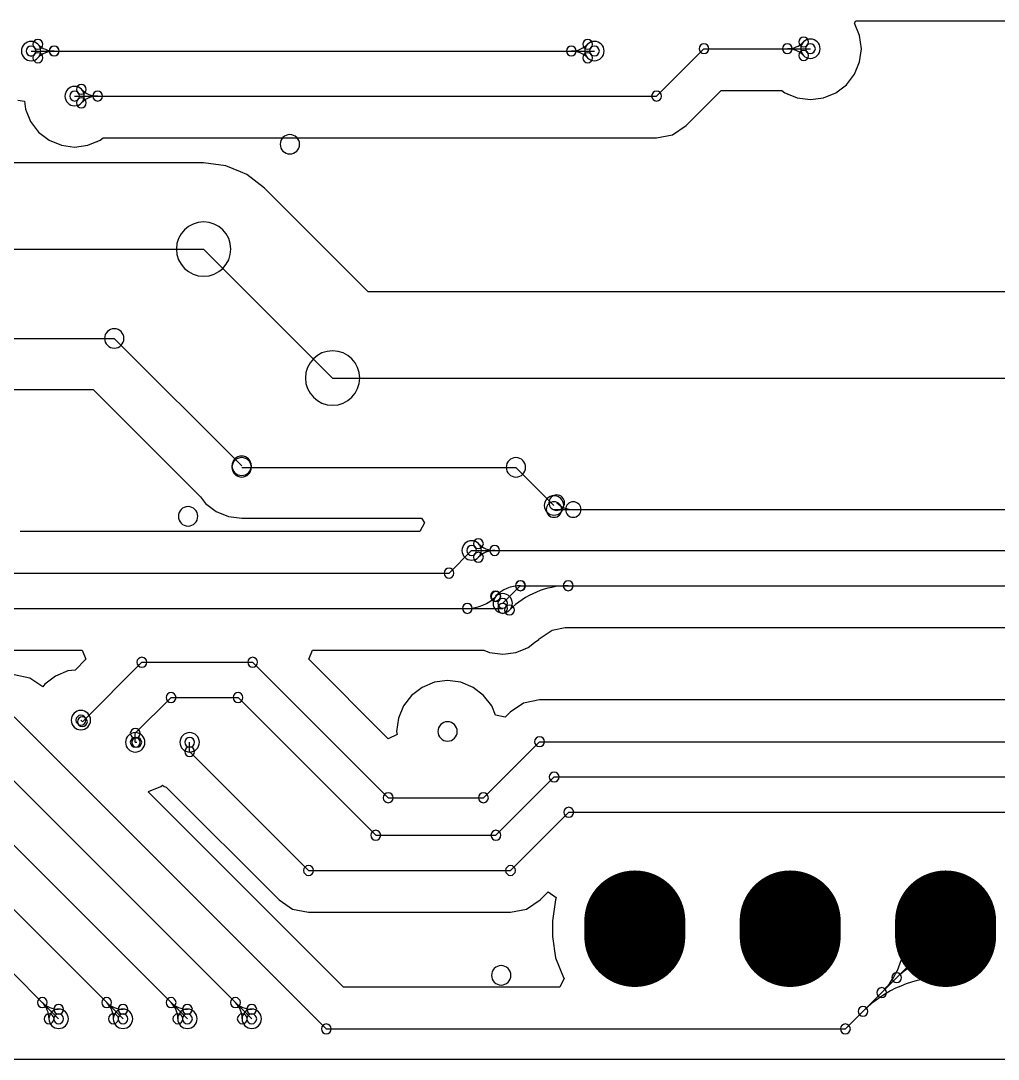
# Model space of a CAD drawing. Header units: inches. Extents: x 32166 to 66782, y 2386 to 7162.
# Drawn here: x 33502.5 to 33559.1, y 3490.6 to 3550.8 of the extents above; entities that cross this region are included whole.
import ezdxf

# ---------------------------------------------------------------- set-up
doc = ezdxf.new("R2010")
doc.units = ezdxf.units.IN
doc.header["$LTSCALE"] = 0.64311
doc.header["$MEASUREMENT"] = 0
for name, color, linetype in [('KEEPOUTLAYER', 6, 'CONTINUOUS'), ('MIDLAYER1', 16, 'CONTINUOUS'), ('MULTILAYER', 9, 'CONTINUOUS')]:
    doc.layers.add(name, color=color, linetype=linetype)

msp = doc.modelspace()

# ---------------------------------------------------------------- linework, layer by layer
at = {"layer": 'KEEPOUTLAYER'}
msp.add_line((32666.613, 3490.597), (34174.114, 3490.597), dxfattribs=at)
at = {"layer": 'MIDLAYER1'}
for p, q in [((33550.808, 3550.618), (33550.879, 3550.762)), ((33551.102, 3549.906), (33550.808, 3550.618)), ((33550.879, 3550.762), (33566.148, 3550.762)), ((33551.203, 3549.143), (33551.102, 3549.906)), ((33539.343, 3546.397), (33542.088, 3549.143)), ((33542.088, 3549.143), (33548.253, 3549.143)), ((33551.102, 3548.379), (33551.203, 3549.143)), ((33503.117, 3549.007), (33503.118, 3549.008)), ((33503.118, 3549.008), (33535.744, 3549.008)), ((33550.808, 3547.667), (33551.102, 3548.379)), ((33550.339, 3547.056), (33550.808, 3547.667)), ((33549.728, 3546.588), (33550.339, 3547.056)), ((33502.353, 3546.158), (33502.725, 3546.109)), ((33505.637, 3546.397), (33539.343, 3546.397)), ((33541.052, 3544.688), (33543.089, 3546.725)), ((33543.089, 3546.725), (33546.599, 3546.725)), ((33546.599, 3546.725), (33546.778, 3546.588)), ((33546.778, 3546.588), (33546.918, 3546.53)), ((33546.918, 3546.53), (33546.936, 3546.517)), ((33546.936, 3546.517), (33546.958, 3546.513)), ((33546.958, 3546.513), (33547.489, 3546.293)), ((33547.489, 3546.293), (33548.253, 3546.192)), ((33548.253, 3546.192), (33549.016, 3546.293)), ((33549.016, 3546.293), (33549.728, 3546.588)), ((33502.725, 3546.109), (33502.787, 3545.634)), ((33502.787, 3545.634), (33503.082, 3544.922)), ((33503.082, 3544.922), (33503.551, 3544.311)), ((33540.268, 3544.163), (33541.052, 3544.688)), ((33541.052, 3544.688), (33541.052, 3544.688)), ((33541.052, 3544.688), (33541.052, 3544.688)), ((33503.551, 3544.311), (33504.162, 3543.842)), ((33504.162, 3543.842), (33504.873, 3543.548)), ((33506.4, 3543.548), (33506.932, 3543.768)), ((33506.932, 3543.768), (33506.953, 3543.772)), ((33506.953, 3543.772), (33506.972, 3543.784)), ((33506.972, 3543.784), (33507.112, 3543.842)), ((33507.112, 3543.842), (33507.29, 3543.979)), ((33507.29, 3543.979), (33539.343, 3543.979)), ((33539.343, 3543.979), (33540.268, 3544.163)), ((33504.873, 3543.548), (33505.637, 3543.447)), ((33505.637, 3543.447), (33506.4, 3543.548)), ((33513.108, 3542.525), (33485.753, 3542.525)), ((33514.4, 3542.355), (33513.108, 3542.525)), ((33515.251, 3542.002), (33514.4, 3542.355)), ((33515.604, 3541.856), (33515.251, 3542.002)), ((33516.638, 3541.063), (33515.604, 3541.856)), ((33522.646, 3535.055), (33516.638, 3541.063)), ((33454.518, 3537.533), (33513.108, 3537.533)), ((33513.108, 3537.533), (33520.578, 3530.063)), ((33594.553, 3535.055), (33522.646, 3535.055)), ((33458.748, 3532.358), (33507.933, 3532.358)), ((33507.933, 3532.358), (33515.313, 3524.978)), ((33520.578, 3530.063), (33597.663, 3530.063)), ((33459.97, 3529.407), (33506.711, 3529.407)), ((33506.711, 3529.407), (33512.93, 3523.188)), ((33515.313, 3524.888), (33531.197, 3524.888)), ((33531.197, 3524.888), (33533.402, 3522.682)), ((33512.93, 3523.188), (33513.227, 3522.801)), ((33513.227, 3522.801), (33513.838, 3522.333)), ((33513.838, 3522.333), (33514.549, 3522.038)), ((33533.402, 3522.444), (33588.887, 3522.444)), ((33514.549, 3522.038), (33515.313, 3521.937)), ((33515.313, 3521.937), (33525.725, 3521.937)), ((33525.895, 3521.682), (33525.626, 3521.178)), ((33525.725, 3521.937), (33525.895, 3521.682)), ((33525.626, 3521.178), (33502.482, 3521.178)), ((33527.321, 3518.76), (33528.633, 3520.073)), ((33528.633, 3520.073), (33586.98, 3520.073)), ((33402.331, 3518.76), (33527.321, 3518.76)), ((33530.432, 3517.012), (33531.449, 3518.03)), ((33531.449, 3518.03), (33586.134, 3518.03)), ((33403.178, 3516.717), (33530.432, 3516.717)), ((33532.545, 3514.962), (33533.295, 3515.463)), ((33533.295, 3515.463), (33534.043, 3515.612)), ((33534.043, 3515.612), (33585.132, 3515.612)), ((33532.265, 3514.732), (33532.533, 3514.911)), ((33532.518, 3514.926), (33532.545, 3514.962)), ((33532.533, 3514.911), (33532.518, 3514.926)), ((33475.393, 3514.299), (33506.068, 3514.299)), ((33506.068, 3514.299), (33506.286, 3513.771)), ((33519.193, 3513.771), (33519.411, 3514.299)), ((33519.411, 3514.299), (33529.338, 3514.299)), ((33529.338, 3514.299), (33529.668, 3514.163)), ((33531.195, 3514.163), (33531.727, 3514.383)), ((33531.727, 3514.383), (33531.748, 3514.387)), ((33531.748, 3514.387), (33531.767, 3514.399)), ((33531.767, 3514.399), (33531.907, 3514.457)), ((33531.907, 3514.457), (33532.265, 3514.732)), ((33506.286, 3513.771), (33505.663, 3513.148)), ((33523.797, 3509.167), (33519.193, 3513.771)), ((33529.668, 3514.163), (33530.432, 3514.062)), ((33530.432, 3514.062), (33531.195, 3514.163)), ((33505.235, 3513.092), (33504.524, 3512.797)), ((33505.663, 3513.148), (33505.235, 3513.092)), ((33506.088, 3510.153), (33509.532, 3513.597)), ((33509.532, 3513.597), (33515.947, 3513.597)), ((33515.947, 3513.597), (33523.8, 3505.745)), ((33503.052, 3512.676), (33502.127, 3512.86)), ((33503.798, 3512.178), (33503.052, 3512.676)), ((33504.524, 3512.797), (33503.913, 3512.328)), ((33527.238, 3512.538), (33526.474, 3512.437)), ((33528.001, 3512.437), (33527.238, 3512.538)), ((33503.913, 3512.328), (33503.798, 3512.178)), ((33525.763, 3512.142), (33525.152, 3511.674)), ((33526.474, 3512.437), (33525.763, 3512.142)), ((33528.713, 3512.142), (33528.001, 3512.437)), ((33529.324, 3511.674), (33528.713, 3512.142)), ((33509.149, 3509.48), (33511.223, 3511.554)), ((33511.223, 3511.554), (33515.101, 3511.554)), ((33515.101, 3511.554), (33523.08, 3503.575)), ((33525.152, 3511.674), (33524.683, 3511.063)), ((33529.793, 3511.063), (33529.324, 3511.674)), ((33532.565, 3511.411), (33531.64, 3511.227)), ((33584.487, 3511.411), (33532.565, 3511.411)), ((33524.683, 3511.063), (33524.388, 3510.351)), ((33530.012, 3510.532), (33529.793, 3511.063)), ((33530.856, 3510.703), (33530.573, 3510.421)), ((33531.64, 3511.227), (33530.856, 3510.703)), ((33502.127, 3510.442), (33520.214, 3492.355)), ((33505.999, 3510.242), (33506.088, 3510.153)), ((33524.388, 3510.351), (33524.288, 3509.588)), ((33530.573, 3510.421), (33530.012, 3510.532)), ((33509.149, 3508.958), (33509.149, 3509.48)), ((33524.288, 3509.588), (33524.31, 3509.42)), ((33509.149, 3508.958), (33509.237, 3508.958)), ((33512.299, 3508.419), (33512.299, 3508.958)), ((33524.31, 3509.42), (33523.797, 3509.167)), ((33529.316, 3505.745), (33532.565, 3508.994)), ((33532.565, 3508.994), (33584.487, 3508.994)), ((33512.299, 3508.419), (33519.185, 3501.532)), ((33500.998, 3507.837), (33515.898, 3492.938)), ((33510.624, 3506.403), (33510.724, 3506.479)), ((33510.724, 3506.479), (33510.824, 3506.403)), ((33530.037, 3503.575), (33533.412, 3506.951)), ((33533.412, 3506.951), (33580.23, 3506.951)), ((33509.904, 3506.084), (33509.912, 3506.108)), ((33521.216, 3494.773), (33509.904, 3506.084)), ((33509.912, 3506.108), (33510.624, 3506.403)), ((33510.824, 3506.403), (33510.946, 3506.352)), ((33510.946, 3506.352), (33517.475, 3499.823)), ((33499.313, 3505.794), (33512.169, 3492.938)), ((33523.8, 3505.745), (33529.316, 3505.745)), ((33530.883, 3501.532), (33534.258, 3504.908)), ((33534.258, 3504.908), (33579.383, 3504.908)), ((33497.627, 3503.751), (33508.441, 3492.938)), ((33523.08, 3503.575), (33530.037, 3503.575)), ((33495.942, 3501.708), (33504.712, 3492.938)), ((33519.185, 3501.532), (33530.883, 3501.532)), ((33517.475, 3499.823), (33517.475, 3499.823)), ((33517.475, 3499.823), (33517.475, 3499.823)), ((33517.475, 3499.823), (33517.475, 3499.823)), ((33517.475, 3499.823), (33517.475, 3499.823)), ((33517.475, 3499.823), (33517.475, 3499.823)), ((33517.475, 3499.823), (33517.475, 3499.823)), ((33517.475, 3499.823), (33517.475, 3499.823)), ((33517.475, 3499.823), (33517.475, 3499.823)), ((33517.475, 3499.823), (33517.475, 3499.823)), ((33517.475, 3499.823), (33517.475, 3499.823)), ((33517.475, 3499.823), (33517.475, 3499.823)), ((33517.475, 3499.823), (33518.26, 3499.298)), ((33531.808, 3499.298), (33532.593, 3499.823)), ((33532.593, 3499.823), (33533.058, 3500.288)), ((33533.058, 3500.288), (33533.533, 3499.971)), ((33533.48, 3499.841), (33533.317, 3498.608)), ((33533.533, 3499.971), (33533.48, 3499.841)), ((33518.26, 3499.298), (33519.185, 3499.114)), ((33530.883, 3499.114), (33531.808, 3499.298)), ((33519.185, 3499.114), (33530.883, 3499.114)), ((33533.317, 3498.608), (33533.317, 3497.708)), ((33550.28, 3492.355), (33556.083, 3498.158)), ((33533.317, 3497.708), (33533.48, 3496.474)), ((33533.48, 3496.474), (33533.956, 3495.325)), ((33533.986, 3495.285), (33533.733, 3494.773)), ((33533.956, 3495.325), (33533.986, 3495.285)), ((33533.733, 3494.773), (33521.216, 3494.773)), ((33520.214, 3492.355), (33550.28, 3492.355))]:
    msp.add_line(p, q, dxfattribs=at)
at = {"layer": 'MIDLAYER1', "const_width": 5.85}
for points in [[(33538.083, 3497.708), (33538.083, 3498.608)], [(33547.083, 3498.608), (33547.083, 3497.708)], [(33556.083, 3498.608), (33556.083, 3497.708)]]:
    msp.add_lwpolyline(points, dxfattribs=at)
at = {"layer": 'MIDLAYER1', "const_width": 2.925}
for points in [[(33539.545, 3498.608, 1), (33536.62, 3498.608, 1)], [(33548.545, 3498.608, 1), (33545.62, 3498.608, 1)], [(33557.545, 3498.608, 1), (33554.62, 3498.608, 1)], [(33539.545, 3497.708, 1), (33536.62, 3497.708, 1)], [(33548.545, 3497.708, 1), (33545.62, 3497.708, 1)], [(33557.545, 3497.708, 1), (33554.62, 3497.708, 1)]]:
    msp.add_lwpolyline(points, format="xyb", close=True, dxfattribs=at)
at = {"layer": 'MIDLAYER1'}
for centre, radius, start, end in [((33547.861, 3549.534), 0.286, 0, 180), ((33547.861, 3549.534), 0.286, 0, 180), ((33547.861, 3549.534), 0.286, 0, 180), ((33503.117, 3549.007), 0.562, 0, 180), ((33503.117, 3549.007), 0.286, 0, 180), ((33503.118, 3549.008), 0.286, 0, 180), ((33503.118, 3549.008), 0.286, 0, 180), ((33503.508, 3549.399), 0.286, 0, 180), ((33503.508, 3549.399), 0.286, 0, 180), ((33503.508, 3549.399), 0.286, 0, 180), ((33503.508, 3549.399), 0.286, 180, 0), ((33503.508, 3549.399), 0.286, 180, 0), ((33503.508, 3549.399), 0.286, 180, 0), ((33504.451, 3550.341), 1.333, 224.99964, 269.99964), ((33504.451, 3550.341), 1.333, 224.99964, 269.99964), ((33504.451, 3550.341), 1.333, 224.99964, 269.99964), ((33504.451, 3549.008), 0.286, 0, 180), ((33504.451, 3549.008), 0.286, 0, 180), ((33504.451, 3549.008), 0.286, 0, 180), ((33504.455, 3549.008), 0.286, 0, 180), ((33504.455, 3549.008), 0.286, 0, 180), ((33504.455, 3549.008), 0.286, 0, 180), ((33534.407, 3549.008), 0.286, 0, 180), ((33534.407, 3549.008), 0.286, 0, 180), ((33534.407, 3549.008), 0.286, 0, 180), ((33534.407, 3549.008), 0.286, 0, 180), ((33534.407, 3549.008), 0.286, 0, 180), ((33534.407, 3549.008), 0.286, 0, 180), ((33534.407, 3550.345), 1.336, 270.00037, 315.00037), ((33534.407, 3550.345), 1.336, 270.00037, 315.00037), ((33534.407, 3550.345), 1.336, 270.00037, 315.00037), ((33535.352, 3549.4), 0.286, 0, 180), ((33535.352, 3549.4), 0.286, 0, 180), ((33535.352, 3549.4), 0.286, 0, 180), ((33535.352, 3549.4), 0.286, 180, 0), ((33535.352, 3549.4), 0.286, 180, 0), ((33535.352, 3549.4), 0.286, 180, 0), ((33535.744, 3549.008), 0.562, 0, 180), ((33535.744, 3549.008), 0.286, 0, 180), ((33542.088, 3549.143), 0.286, 0, 180), ((33542.088, 3549.143), 0.286, 0, 180), ((33542.088, 3549.143), 0.286, 180, 0), ((33542.088, 3549.143), 0.286, 180, 0), ((33546.917, 3549.143), 0.286, 0, 180), ((33546.917, 3549.143), 0.286, 0, 180), ((33546.917, 3549.143), 0.286, 0, 180), ((33546.917, 3549.143), 0.286, 0, 180), ((33546.917, 3549.143), 0.286, 0, 180), ((33546.917, 3549.143), 0.286, 0, 180), ((33546.917, 3549.143), 0.286, 180, 0), ((33546.917, 3549.143), 0.286, 180, 0), ((33546.917, 3549.143), 0.286, 180, 0), ((33546.917, 3549.143), 0.286, 180, 0), ((33546.917, 3549.143), 0.286, 180, 0), ((33546.917, 3549.143), 0.286, 180, 0), ((33546.917, 3550.479), 1.336, 270.00037, 315.00037), ((33546.917, 3550.479), 1.336, 270.00037, 315.00037), ((33546.917, 3550.479), 1.336, 270.00037, 315.00037), ((33546.917, 3547.806), 1.336, 44.99963, 89.99963), ((33546.917, 3547.806), 1.336, 44.99963, 89.99963), ((33546.917, 3547.806), 1.336, 44.99963, 89.99963), ((33547.861, 3549.534), 0.286, 180, 0), ((33547.861, 3549.534), 0.286, 180, 0), ((33547.861, 3549.534), 0.286, 180, 0), ((33548.253, 3549.143), 0.562, 0, 180), ((33548.253, 3549.143), 0.562, 180, 0), ((33548.253, 3549.143), 0.286, 0, 180), ((33548.253, 3549.143), 0.286, 180, 0), ((33503.117, 3549.007), 0.562, 180, 0), ((33503.117, 3549.007), 0.286, 180, 0), ((33503.118, 3549.008), 0.286, 180, 0), ((33503.118, 3549.008), 0.286, 180, 0), ((33503.508, 3548.616), 0.286, 0, 180), ((33503.508, 3548.616), 0.286, 0, 180), ((33503.508, 3548.616), 0.286, 0, 180), ((33503.508, 3548.616), 0.286, 180, 0), ((33503.508, 3548.616), 0.286, 180, 0), ((33503.508, 3548.616), 0.286, 180, 0), ((33504.455, 3547.669), 1.34, 90.00038, 135.00038), ((33504.455, 3547.669), 1.34, 90.00038, 135.00038), ((33504.455, 3547.669), 1.34, 90.00038, 135.00038), ((33504.451, 3549.008), 0.286, 180, 0), ((33504.451, 3549.008), 0.286, 180, 0), ((33504.451, 3549.008), 0.286, 180, 0), ((33504.455, 3549.008), 0.286, 180, 0), ((33504.455, 3549.008), 0.286, 180, 0), ((33504.455, 3549.008), 0.286, 180, 0), ((33534.407, 3549.008), 0.286, 180, 0), ((33534.407, 3549.008), 0.286, 180, 0), ((33534.407, 3549.008), 0.286, 180, 0), ((33534.407, 3549.008), 0.286, 180, 0), ((33534.407, 3549.008), 0.286, 180, 0), ((33534.407, 3549.008), 0.286, 180, 0), ((33534.407, 3547.672), 1.336, 44.99963, 89.99963), ((33534.407, 3547.672), 1.336, 44.99963, 89.99963), ((33534.407, 3547.672), 1.336, 44.99963, 89.99963), ((33535.352, 3548.617), 0.286, 0, 180), ((33535.352, 3548.617), 0.286, 0, 180), ((33535.352, 3548.617), 0.286, 0, 180), ((33535.352, 3548.617), 0.286, 180, 0), ((33535.352, 3548.617), 0.286, 180, 0), ((33535.352, 3548.617), 0.286, 180, 0), ((33535.744, 3549.008), 0.562, 180, 0), ((33535.744, 3549.008), 0.286, 180, 0), ((33547.861, 3548.751), 0.286, 0, 180), ((33547.861, 3548.751), 0.286, 0, 180), ((33547.861, 3548.751), 0.286, 0, 180), ((33547.861, 3548.751), 0.286, 180, 0), ((33547.861, 3548.751), 0.286, 180, 0), ((33547.861, 3548.751), 0.286, 180, 0), ((33505.637, 3546.397), 0.562, 0, 180), ((33506.028, 3546.789), 0.286, 0, 180), ((33506.028, 3546.789), 0.286, 0, 180), ((33506.028, 3546.789), 0.286, 0, 180), ((33506.028, 3546.789), 0.286, 180, 0), ((33506.028, 3546.789), 0.286, 180, 0), ((33506.028, 3546.789), 0.286, 180, 0), ((33506.973, 3547.734), 1.336, 224.99963, 269.99963), ((33506.973, 3547.734), 1.336, 224.99963, 269.99963), ((33506.973, 3547.734), 1.336, 224.99963, 269.99963), ((33505.637, 3546.397), 0.562, 180, 0), ((33505.637, 3546.397), 0.286, 0, 180), ((33505.637, 3546.397), 0.286, 180, 0), ((33506.028, 3546.006), 0.286, 0, 180), ((33506.028, 3546.006), 0.286, 0, 180), ((33506.028, 3546.006), 0.286, 0, 180), ((33506.973, 3545.061), 1.336, 90.00037, 135.00037), ((33506.973, 3545.061), 1.336, 90.00037, 135.00037), ((33506.973, 3545.061), 1.336, 90.00037, 135.00037), ((33506.973, 3546.397), 0.286, 0, 180), ((33506.973, 3546.397), 0.286, 0, 180), ((33506.973, 3546.397), 0.286, 0, 180), ((33506.973, 3546.397), 0.286, 0, 180), ((33506.973, 3546.397), 0.286, 0, 180), ((33506.973, 3546.397), 0.286, 0, 180), ((33506.973, 3546.397), 0.286, 180, 0), ((33506.973, 3546.397), 0.286, 180, 0), ((33506.973, 3546.397), 0.286, 180, 0), ((33506.973, 3546.397), 0.286, 180, 0), ((33506.973, 3546.397), 0.286, 180, 0), ((33506.973, 3546.397), 0.286, 180, 0), ((33539.343, 3546.397), 0.286, 0, 180), ((33539.343, 3546.397), 0.286, 0, 180), ((33539.343, 3546.397), 0.286, 180, 0), ((33539.343, 3546.397), 0.286, 180, 0), ((33506.028, 3546.006), 0.286, 180, 0), ((33506.028, 3546.006), 0.286, 180, 0), ((33506.028, 3546.006), 0.286, 180, 0), ((33518.103, 3543.607), 0.562, 0, 180), ((33518.103, 3543.607), 0.562, 180, 0), ((33513.108, 3537.533), 1.575, 0, 180), ((33513.108, 3537.533), 1.575, 0, 180), ((33513.108, 3537.533), 1.575, 180, 0), ((33513.108, 3537.533), 1.575, 180, 0), ((33507.933, 3532.358), 0.562, 0, 180), ((33507.933, 3532.358), 0.562, 0, 180), ((33507.933, 3532.358), 0.562, 180, 0), ((33507.933, 3532.358), 0.562, 180, 0), ((33520.578, 3530.063), 1.575, 0, 180), ((33520.578, 3530.063), 1.575, 0, 180), ((33520.578, 3530.063), 1.575, 180, 0), ((33520.578, 3530.063), 1.575, 180, 0), ((33515.313, 3524.978), 0.562, 0, 180), ((33515.313, 3524.978), 0.562, 0, 180), ((33515.313, 3524.888), 0.562, 0, 180), ((33531.197, 3524.888), 0.562, 0, 180), ((33531.197, 3524.888), 0.562, 0, 180), ((33515.313, 3524.978), 0.562, 180, 0), ((33515.313, 3524.978), 0.562, 180, 0), ((33515.313, 3524.888), 0.562, 180, 0), ((33531.197, 3524.888), 0.562, 180, 0), ((33531.197, 3524.888), 0.562, 180, 0), ((33533.561, 3522.841), 0.45, 0, 180), ((33533.561, 3522.841), 0.45, 0, 180), ((33533.561, 3522.841), 0.45, 0, 180), ((33533.402, 3522.682), 0.562, 0, 180), ((33533.402, 3522.682), 0.562, 0, 180), ((33533.402, 3522.682), 0.562, 180, 0), ((33533.402, 3522.682), 0.562, 180, 0), ((33533.402, 3522.444), 0.45, 0, 180), ((33533.561, 3522.841), 0.45, 180, 0), ((33533.561, 3522.841), 0.45, 180, 0), ((33533.561, 3522.841), 0.45, 180, 0), ((33534.52, 3523.801), 1.357, 225.00023, 270.00023), ((33534.52, 3523.801), 1.357, 225.00023, 270.00023), ((33534.52, 3523.801), 1.357, 225.00023, 270.00023), ((33534.52, 3522.444), 0.45, 0, 180), ((33534.52, 3522.444), 0.45, 0, 180), ((33534.52, 3522.444), 0.45, 0, 180), ((33512.208, 3522.052), 0.562, 0, 180), ((33533.402, 3522.444), 0.45, 180, 0), ((33534.52, 3522.444), 0.45, 180, 0), ((33534.52, 3522.444), 0.45, 180, 0), ((33534.52, 3522.444), 0.45, 180, 0), ((33512.208, 3522.052), 0.562, 180, 0), ((33528.633, 3520.073), 0.562, 0, 180), ((33528.633, 3520.073), 0.286, 0, 180), ((33528.633, 3520.073), 0.286, 0, 180), ((33529.024, 3520.464), 0.286, 0, 180), ((33529.024, 3520.464), 0.286, 0, 180), ((33529.024, 3520.464), 0.286, 0, 180), ((33529.024, 3520.464), 0.286, 180, 0), ((33529.024, 3520.464), 0.286, 180, 0), ((33529.024, 3520.464), 0.286, 180, 0), ((33529.969, 3521.409), 1.336, 224.99963, 269.99963), ((33529.969, 3521.409), 1.336, 224.99963, 269.99963), ((33529.969, 3521.409), 1.336, 224.99963, 269.99963), ((33529.969, 3520.073), 0.286, 0, 180), ((33529.969, 3520.073), 0.286, 0, 180), ((33529.969, 3520.073), 0.286, 0, 180), ((33529.969, 3520.073), 0.286, 0, 180), ((33529.969, 3520.073), 0.286, 0, 180), ((33529.969, 3520.073), 0.286, 0, 180), ((33528.633, 3520.073), 0.562, 180, 0), ((33528.633, 3520.073), 0.286, 180, 0), ((33528.633, 3520.073), 0.286, 180, 0), ((33529.024, 3519.681), 0.286, 0, 180), ((33529.024, 3519.681), 0.286, 0, 180), ((33529.024, 3519.681), 0.286, 0, 180), ((33529.024, 3519.681), 0.286, 180, 0), ((33529.024, 3519.681), 0.286, 180, 0), ((33529.024, 3519.681), 0.286, 180, 0), ((33529.969, 3518.736), 1.336, 90.00037, 135.00037), ((33529.969, 3518.736), 1.336, 90.00037, 135.00037), ((33529.969, 3518.736), 1.336, 90.00037, 135.00037), ((33529.969, 3520.073), 0.286, 180, 0), ((33529.969, 3520.073), 0.286, 180, 0), ((33529.969, 3520.073), 0.286, 180, 0), ((33529.969, 3520.073), 0.286, 180, 0), ((33529.969, 3520.073), 0.286, 180, 0), ((33529.969, 3520.073), 0.286, 180, 0), ((33527.321, 3518.76), 0.286, 0, 180), ((33527.321, 3518.76), 0.286, 0, 180), ((33527.321, 3518.76), 0.286, 180, 0), ((33527.321, 3518.76), 0.286, 180, 0), ((33531.464, 3515.98), 2.05, 90.00008, 135.00008), ((33531.464, 3515.98), 2.05, 90.00008, 135.00008), ((33531.464, 3515.98), 2.05, 90.00008, 135.00008), ((33534.224, 3513.221), 4.809, 90.00006, 135.00006), ((33534.224, 3513.221), 4.809, 90.00006, 135.00006), ((33534.224, 3513.221), 4.809, 90.00006, 135.00006), ((33531.449, 3518.03), 0.286, 0, 180), ((33531.449, 3518.03), 0.286, 0, 180), ((33531.449, 3518.03), 0.286, 180, 0), ((33531.449, 3518.03), 0.286, 180, 0), ((33531.464, 3518.03), 0.286, 0, 180), ((33531.464, 3518.03), 0.286, 0, 180), ((33531.464, 3518.03), 0.286, 0, 180), ((33531.464, 3518.03), 0.286, 180, 0), ((33531.464, 3518.03), 0.286, 180, 0), ((33531.464, 3518.03), 0.286, 180, 0), ((33534.224, 3518.03), 0.286, 0, 180), ((33534.224, 3518.03), 0.286, 0, 180), ((33534.224, 3518.03), 0.286, 0, 180), ((33534.224, 3518.03), 0.286, 180, 0), ((33534.224, 3518.03), 0.286, 180, 0), ((33534.224, 3518.03), 0.286, 180, 0), ((33528.383, 3519.061), 2.344, 270.0002, 315.0002), ((33528.383, 3519.061), 2.344, 270.0002, 315.0002), ((33528.383, 3519.061), 2.344, 270.0002, 315.0002), ((33530.015, 3517.429), 0.286, 0, 180), ((33530.015, 3517.429), 0.286, 0, 180), ((33530.015, 3517.429), 0.286, 0, 180), ((33530.015, 3517.429), 0.286, 180, 0), ((33530.015, 3517.429), 0.286, 180, 0), ((33530.015, 3517.429), 0.286, 180, 0), ((33530.04, 3517.404), 0.286, 0, 180), ((33530.04, 3517.404), 0.286, 0, 180), ((33530.04, 3517.404), 0.286, 0, 180), ((33530.04, 3517.404), 0.286, 180, 0), ((33530.04, 3517.404), 0.286, 180, 0), ((33530.04, 3517.404), 0.286, 180, 0), ((33530.432, 3517.012), 0.562, 0, 180), ((33530.432, 3517.012), 0.286, 0, 180), ((33528.383, 3516.717), 0.286, 0, 180), ((33528.383, 3516.717), 0.286, 0, 180), ((33528.383, 3516.717), 0.286, 0, 180), ((33528.383, 3516.717), 0.286, 180, 0), ((33528.383, 3516.717), 0.286, 180, 0), ((33528.383, 3516.717), 0.286, 180, 0), ((33530.432, 3517.012), 0.562, 180, 0), ((33530.432, 3517.012), 0.286, 180, 0), ((33530.432, 3516.717), 0.286, 0, 180), ((33530.432, 3516.717), 0.286, 180, 0), ((33530.823, 3516.621), 0.286, 0, 180), ((33530.823, 3516.621), 0.286, 0, 180), ((33530.823, 3516.621), 0.286, 0, 180), ((33530.823, 3516.621), 0.286, 180, 0), ((33530.823, 3516.621), 0.286, 180, 0), ((33530.823, 3516.621), 0.286, 180, 0), ((33509.532, 3513.597), 0.286, 0, 180), ((33509.532, 3513.597), 0.286, 0, 180), ((33515.947, 3513.597), 0.286, 0, 180), ((33515.947, 3513.597), 0.286, 0, 180), ((33509.532, 3513.597), 0.286, 180, 0), ((33509.532, 3513.597), 0.286, 180, 0), ((33515.947, 3513.597), 0.286, 180, 0), ((33515.947, 3513.597), 0.286, 180, 0), ((33511.223, 3511.554), 0.286, 0, 180), ((33511.223, 3511.554), 0.286, 0, 180), ((33515.101, 3511.554), 0.286, 0, 180), ((33515.101, 3511.554), 0.286, 0, 180), ((33511.223, 3511.554), 0.286, 180, 0), ((33511.223, 3511.554), 0.286, 180, 0), ((33515.101, 3511.554), 0.286, 180, 0), ((33515.101, 3511.554), 0.286, 180, 0), ((33505.999, 3510.242), 0.562, 0, 180), ((33505.999, 3510.242), 0.562, 180, 0), ((33505.999, 3510.242), 0.286, 0, 180), ((33505.999, 3510.242), 0.286, 180, 0), ((33506.088, 3510.153), 0.286, 0, 180), ((33506.088, 3510.153), 0.286, 0, 180), ((33506.088, 3510.153), 0.286, 180, 0), ((33506.088, 3510.153), 0.286, 180, 0), ((33527.238, 3509.588), 0.562, 0, 180), ((33509.149, 3508.958), 0.562, 0, 180), ((33509.149, 3509.48), 0.286, 0, 180), ((33509.149, 3509.48), 0.286, 0, 180), ((33509.149, 3509.48), 0.286, 180, 0), ((33509.149, 3509.48), 0.286, 180, 0), ((33512.299, 3508.958), 0.562, 0, 180), ((33527.238, 3509.588), 0.562, 180, 0), ((33509.149, 3508.958), 0.562, 180, 0), ((33509.149, 3508.958), 0.286, 0, 180), ((33509.149, 3508.958), 0.286, 0, 180), ((33509.149, 3508.958), 0.286, 180, 0), ((33509.149, 3508.958), 0.286, 180, 0), ((33509.237, 3508.958), 0.286, 0, 180), ((33509.237, 3508.958), 0.286, 180, 0), ((33512.299, 3508.958), 0.562, 180, 0), ((33512.299, 3508.958), 0.286, 0, 180), ((33512.299, 3508.958), 0.286, 180, 0), ((33532.565, 3508.994), 0.286, 0, 180), ((33532.565, 3508.994), 0.286, 0, 180), ((33532.565, 3508.994), 0.286, 180, 0), ((33532.565, 3508.994), 0.286, 180, 0), ((33512.299, 3508.419), 0.286, 0, 180), ((33512.299, 3508.419), 0.286, 0, 180), ((33512.299, 3508.419), 0.286, 180, 0), ((33512.299, 3508.419), 0.286, 180, 0), ((33533.412, 3506.951), 0.286, 0, 180), ((33533.412, 3506.951), 0.286, 0, 180), ((33533.412, 3506.951), 0.286, 180, 0), ((33533.412, 3506.951), 0.286, 180, 0), ((33523.8, 3505.745), 0.286, 0, 180), ((33523.8, 3505.745), 0.286, 0, 180), ((33529.316, 3505.745), 0.286, 0, 180), ((33529.316, 3505.745), 0.286, 0, 180), ((33523.8, 3505.745), 0.286, 180, 0), ((33523.8, 3505.745), 0.286, 180, 0), ((33529.316, 3505.745), 0.286, 180, 0), ((33529.316, 3505.745), 0.286, 180, 0), ((33534.258, 3504.908), 0.286, 0, 180), ((33534.258, 3504.908), 0.286, 0, 180), ((33534.258, 3504.908), 0.286, 180, 0), ((33534.258, 3504.908), 0.286, 180, 0), ((33523.08, 3503.575), 0.286, 0, 180), ((33523.08, 3503.575), 0.286, 0, 180), ((33523.08, 3503.575), 0.286, 180, 0), ((33523.08, 3503.575), 0.286, 180, 0), ((33530.037, 3503.575), 0.286, 0, 180), ((33530.037, 3503.575), 0.286, 0, 180), ((33530.037, 3503.575), 0.286, 180, 0), ((33530.037, 3503.575), 0.286, 180, 0), ((33519.185, 3501.532), 0.286, 0, 180), ((33519.185, 3501.532), 0.286, 0, 180), ((33530.883, 3501.532), 0.286, 0, 180), ((33530.883, 3501.532), 0.286, 0, 180), ((33519.185, 3501.532), 0.286, 180, 0), ((33519.185, 3501.532), 0.286, 180, 0), ((33530.883, 3501.532), 0.286, 180, 0), ((33530.883, 3501.532), 0.286, 180, 0), ((33556.083, 3498.158), 0.286, 0, 180), ((33556.083, 3498.158), 0.286, 180, 0), ((33549.134, 3497.708), 4.595, 315, 0), ((33549.134, 3497.708), 4.595, 315, 0), ((33549.134, 3497.708), 4.595, 315, 0), ((33553.729, 3497.708), 0.286, 0, 180), ((33553.729, 3497.708), 0.286, 0, 180), ((33553.729, 3497.708), 0.286, 0, 180), ((33553.729, 3497.708), 0.286, 180, 0), ((33553.729, 3497.708), 0.286, 180, 0), ((33553.729, 3497.708), 0.286, 180, 0), ((33556.083, 3492.488), 4.009, 90.00001, 135.00001), ((33556.083, 3492.488), 4.009, 90.00001, 135.00001), ((33556.083, 3492.488), 4.009, 90.00001, 135.00001), ((33556.083, 3496.497), 0.286, 0, 180), ((33556.083, 3496.497), 0.286, 0, 180), ((33556.083, 3496.497), 0.286, 0, 180), ((33556.083, 3496.497), 0.286, 180, 0), ((33556.083, 3496.497), 0.286, 180, 0), ((33556.083, 3496.497), 0.286, 180, 0), ((33530.343, 3495.457), 0.562, 0, 180), ((33553.248, 3495.323), 0.286, 0, 180), ((33553.248, 3495.323), 0.286, 0, 180), ((33553.248, 3495.323), 0.286, 0, 180), ((33556.083, 3495.354), 0.286, 0, 180), ((33556.083, 3495.354), 0.286, 0, 180), ((33556.083, 3495.354), 0.286, 0, 180), ((33530.343, 3495.457), 0.562, 180, 0), ((33556.083, 3488.586), 6.768, 90.00007, 135.00007), ((33556.083, 3488.586), 6.768, 90.00007, 135.00007), ((33556.083, 3488.586), 6.768, 90.00007, 135.00007), ((33553.248, 3495.323), 0.286, 180, 0), ((33553.248, 3495.323), 0.286, 180, 0), ((33553.248, 3495.323), 0.286, 180, 0), ((33556.083, 3495.354), 0.286, 180, 0), ((33556.083, 3495.354), 0.286, 180, 0), ((33556.083, 3495.354), 0.286, 180, 0), ((33552.383, 3494.458), 0.286, 0, 180), ((33552.383, 3494.458), 0.286, 0, 180), ((33552.383, 3494.458), 0.286, 0, 180), ((33552.383, 3494.458), 0.286, 180, 0), ((33552.383, 3494.458), 0.286, 180, 0), ((33552.383, 3494.458), 0.286, 180, 0), ((33503.767, 3493.882), 0.286, 0, 180), ((33503.767, 3493.882), 0.286, 0, 180), ((33503.767, 3493.882), 0.286, 0, 180), ((33503.767, 3493.882), 0.286, 0, 180), ((33503.767, 3493.882), 0.286, 0, 180), ((33503.767, 3493.882), 0.286, 0, 180), ((33503.767, 3493.882), 0.286, 180, 0), ((33503.767, 3493.882), 0.286, 180, 0), ((33503.767, 3493.882), 0.286, 180, 0), ((33503.767, 3493.882), 0.286, 180, 0), ((33503.767, 3493.882), 0.286, 180, 0), ((33503.767, 3493.882), 0.286, 180, 0), ((33502.822, 3492.938), 1.336, 0.00037, 45.00037), ((33504.712, 3494.827), 1.336, 224.99963, 269.99963), ((33504.712, 3494.827), 1.336, 224.99963, 269.99963), ((33502.822, 3492.938), 1.336, 0.00037, 45.00037), ((33504.712, 3494.827), 1.336, 224.99963, 269.99963), ((33502.822, 3492.938), 1.336, 0.00037, 45.00037), ((33507.496, 3493.882), 0.286, 0, 180), ((33507.496, 3493.882), 0.286, 0, 180), ((33507.496, 3493.882), 0.286, 0, 180), ((33507.496, 3493.882), 0.286, 0, 180), ((33507.496, 3493.882), 0.286, 0, 180), ((33507.496, 3493.882), 0.286, 0, 180), ((33507.496, 3493.882), 0.286, 180, 0), ((33507.496, 3493.882), 0.286, 180, 0), ((33507.496, 3493.882), 0.286, 180, 0), ((33507.496, 3493.882), 0.286, 180, 0), ((33507.496, 3493.882), 0.286, 180, 0), ((33507.496, 3493.882), 0.286, 180, 0), ((33506.551, 3492.938), 1.336, 0.00037, 45.00037), ((33508.441, 3494.827), 1.336, 224.99963, 269.99963), ((33508.441, 3494.827), 1.336, 224.99963, 269.99963), ((33506.551, 3492.938), 1.336, 0.00037, 45.00037), ((33508.441, 3494.827), 1.336, 224.99963, 269.99963), ((33506.551, 3492.938), 1.336, 0.00037, 45.00037), ((33511.224, 3493.882), 0.286, 0, 180), ((33511.224, 3493.882), 0.286, 0, 180), ((33511.224, 3493.882), 0.286, 0, 180), ((33511.224, 3493.882), 0.286, 180, 0), ((33511.224, 3493.882), 0.286, 180, 0), ((33511.224, 3493.882), 0.286, 180, 0), ((33511.224, 3493.882), 0.286, 0, 180), ((33511.224, 3493.882), 0.286, 0, 180), ((33511.224, 3493.882), 0.286, 0, 180), ((33511.224, 3493.882), 0.286, 180, 0), ((33511.224, 3493.882), 0.286, 180, 0), ((33511.224, 3493.882), 0.286, 180, 0), ((33510.279, 3492.938), 1.336, 0.00037, 45.00037), ((33512.169, 3494.827), 1.336, 224.99963, 269.99963), ((33512.169, 3494.827), 1.336, 224.99963, 269.99963), ((33510.279, 3492.938), 1.336, 0.00037, 45.00037), ((33512.169, 3494.827), 1.336, 224.99963, 269.99963), ((33510.279, 3492.938), 1.336, 0.00037, 45.00037), ((33514.953, 3493.882), 0.286, 0, 180), ((33514.953, 3493.882), 0.286, 0, 180), ((33514.953, 3493.882), 0.286, 0, 180), ((33514.953, 3493.882), 0.286, 0, 180), ((33514.953, 3493.882), 0.286, 0, 180), ((33514.953, 3493.882), 0.286, 0, 180), ((33514.953, 3493.882), 0.286, 180, 0), ((33514.953, 3493.882), 0.286, 180, 0), ((33514.953, 3493.882), 0.286, 180, 0), ((33514.953, 3493.882), 0.286, 180, 0), ((33514.953, 3493.882), 0.286, 180, 0), ((33514.953, 3493.882), 0.286, 180, 0), ((33514.008, 3492.938), 1.336, 0.00037, 45.00037), ((33515.898, 3494.827), 1.336, 224.99963, 269.99963), ((33515.898, 3494.827), 1.336, 224.99963, 269.99963), ((33514.008, 3492.938), 1.336, 0.00037, 45.00037), ((33515.898, 3494.827), 1.336, 224.99963, 269.99963), ((33514.008, 3492.938), 1.336, 0.00037, 45.00037), ((33504.159, 3492.938), 0.286, 0, 180), ((33504.159, 3492.938), 0.286, 0, 180), ((33504.159, 3492.938), 0.286, 0, 180), ((33504.712, 3492.938), 0.562, 0, 180), ((33504.712, 3493.491), 0.286, 0, 180), ((33504.712, 3493.491), 0.286, 0, 180), ((33504.712, 3493.491), 0.286, 0, 180), ((33504.712, 3493.491), 0.286, 180, 0), ((33504.712, 3493.491), 0.286, 180, 0), ((33504.712, 3493.491), 0.286, 180, 0), ((33504.712, 3492.938), 0.286, 0, 180), ((33507.887, 3492.938), 0.286, 0, 180), ((33507.887, 3492.938), 0.286, 0, 180), ((33507.887, 3492.938), 0.286, 0, 180), ((33508.441, 3492.938), 0.562, 0, 180), ((33508.441, 3493.491), 0.286, 0, 180), ((33508.441, 3493.491), 0.286, 0, 180), ((33508.441, 3493.491), 0.286, 0, 180), ((33508.441, 3493.491), 0.286, 180, 0), ((33508.441, 3493.491), 0.286, 180, 0), ((33508.441, 3493.491), 0.286, 180, 0), ((33508.441, 3492.938), 0.286, 0, 180), ((33511.616, 3492.938), 0.286, 0, 180), ((33511.616, 3492.938), 0.286, 0, 180), ((33511.616, 3492.938), 0.286, 0, 180), ((33512.169, 3492.938), 0.562, 0, 180), ((33512.169, 3493.491), 0.286, 0, 180), ((33512.169, 3493.491), 0.286, 0, 180), ((33512.169, 3493.491), 0.286, 0, 180), ((33512.169, 3493.491), 0.286, 180, 0), ((33512.169, 3493.491), 0.286, 180, 0), ((33512.169, 3493.491), 0.286, 180, 0), ((33512.169, 3492.938), 0.286, 0, 180), ((33515.344, 3492.938), 0.286, 0, 180), ((33515.344, 3492.938), 0.286, 0, 180), ((33515.344, 3492.938), 0.286, 0, 180), ((33515.898, 3492.938), 0.562, 0, 180), ((33515.898, 3493.491), 0.286, 0, 180), ((33515.898, 3493.491), 0.286, 0, 180), ((33515.898, 3493.491), 0.286, 0, 180), ((33515.898, 3493.491), 0.286, 180, 0), ((33515.898, 3493.491), 0.286, 180, 0), ((33515.898, 3493.491), 0.286, 180, 0), ((33515.898, 3492.938), 0.286, 0, 180), ((33551.297, 3493.372), 0.286, 0, 180), ((33551.297, 3493.372), 0.286, 0, 180), ((33551.297, 3493.372), 0.286, 0, 180), ((33551.297, 3493.372), 0.286, 180, 0), ((33551.297, 3493.372), 0.286, 180, 0), ((33551.297, 3493.372), 0.286, 180, 0), ((33504.159, 3492.938), 0.286, 180, 0), ((33504.159, 3492.938), 0.286, 180, 0), ((33504.159, 3492.938), 0.286, 180, 0), ((33504.712, 3492.938), 0.562, 180, 0), ((33504.712, 3492.938), 0.286, 180, 0), ((33507.887, 3492.938), 0.286, 180, 0), ((33507.887, 3492.938), 0.286, 180, 0), ((33507.887, 3492.938), 0.286, 180, 0), ((33508.441, 3492.938), 0.562, 180, 0), ((33508.441, 3492.938), 0.286, 180, 0), ((33511.616, 3492.938), 0.286, 180, 0), ((33511.616, 3492.938), 0.286, 180, 0), ((33511.616, 3492.938), 0.286, 180, 0), ((33512.169, 3492.938), 0.562, 180, 0), ((33512.169, 3492.938), 0.286, 180, 0), ((33515.344, 3492.938), 0.286, 180, 0), ((33515.344, 3492.938), 0.286, 180, 0), ((33515.344, 3492.938), 0.286, 180, 0), ((33515.898, 3492.938), 0.562, 180, 0), ((33515.898, 3492.938), 0.286, 180, 0), ((33520.214, 3492.355), 0.286, 0, 180), ((33520.214, 3492.355), 0.286, 0, 180), ((33550.28, 3492.355), 0.286, 0, 180), ((33550.28, 3492.355), 0.286, 0, 180), ((33520.214, 3492.355), 0.286, 180, 0), ((33520.214, 3492.355), 0.286, 180, 0), ((33550.28, 3492.355), 0.286, 180, 0), ((33550.28, 3492.355), 0.286, 180, 0)]:
    msp.add_arc(centre, radius, start, end, dxfattribs=at)
at = {"layer": 'MULTILAYER', "const_width": 5.85}
for points in [[(33538.083, 3497.708), (33538.083, 3498.608)], [(33547.083, 3498.608), (33547.083, 3497.708)], [(33556.083, 3498.608), (33556.083, 3497.708)]]:
    msp.add_lwpolyline(points, dxfattribs=at)
at = {"layer": 'MULTILAYER', "const_width": 2.925}
for points in [[(33539.545, 3498.608, 1), (33536.62, 3498.608, 1)], [(33548.545, 3498.608, 1), (33545.62, 3498.608, 1)], [(33557.545, 3498.608, 1), (33554.62, 3498.608, 1)], [(33539.545, 3497.708, 1), (33536.62, 3497.708, 1)], [(33548.545, 3497.708, 1), (33545.62, 3497.708, 1)], [(33557.545, 3497.708, 1), (33554.62, 3497.708, 1)]]:
    msp.add_lwpolyline(points, format="xyb", close=True, dxfattribs=at)
at = {"layer": 'MULTILAYER'}
for centre, start, end in [((33503.117, 3549.007), 0, 180), ((33535.744, 3549.008), 0, 180), ((33548.253, 3549.143), 0, 180), ((33548.253, 3549.143), 180, 0), ((33503.117, 3549.007), 180, 0), ((33535.744, 3549.008), 180, 0), ((33505.637, 3546.397), 0, 180), ((33505.637, 3546.397), 180, 0), ((33518.103, 3543.607), 0, 180), ((33518.103, 3543.607), 180, 0), ((33515.313, 3524.978), 0, 180), ((33515.313, 3524.978), 180, 0), ((33533.402, 3522.682), 0, 180), ((33533.402, 3522.682), 180, 0), ((33512.208, 3522.052), 0, 180), ((33512.208, 3522.052), 180, 0), ((33528.633, 3520.073), 0, 180), ((33528.633, 3520.073), 180, 0), ((33530.432, 3517.012), 0, 180), ((33530.432, 3517.012), 180, 0), ((33505.999, 3510.242), 0, 180), ((33505.999, 3510.242), 180, 0), ((33527.238, 3509.588), 0, 180), ((33509.149, 3508.958), 0, 180), ((33512.299, 3508.958), 0, 180), ((33527.238, 3509.588), 180, 0), ((33509.149, 3508.958), 180, 0), ((33512.299, 3508.958), 180, 0), ((33530.343, 3495.457), 0, 180), ((33530.343, 3495.457), 180, 0), ((33504.712, 3492.938), 0, 180), ((33508.441, 3492.938), 0, 180), ((33512.169, 3492.938), 0, 180), ((33515.898, 3492.938), 0, 180), ((33504.712, 3492.938), 180, 0), ((33508.441, 3492.938), 180, 0), ((33512.169, 3492.938), 180, 0), ((33515.898, 3492.938), 180, 0)]:
    msp.add_arc(centre, 0.562, start, end, dxfattribs=at)

doc.saveas('drawing.dxf')
